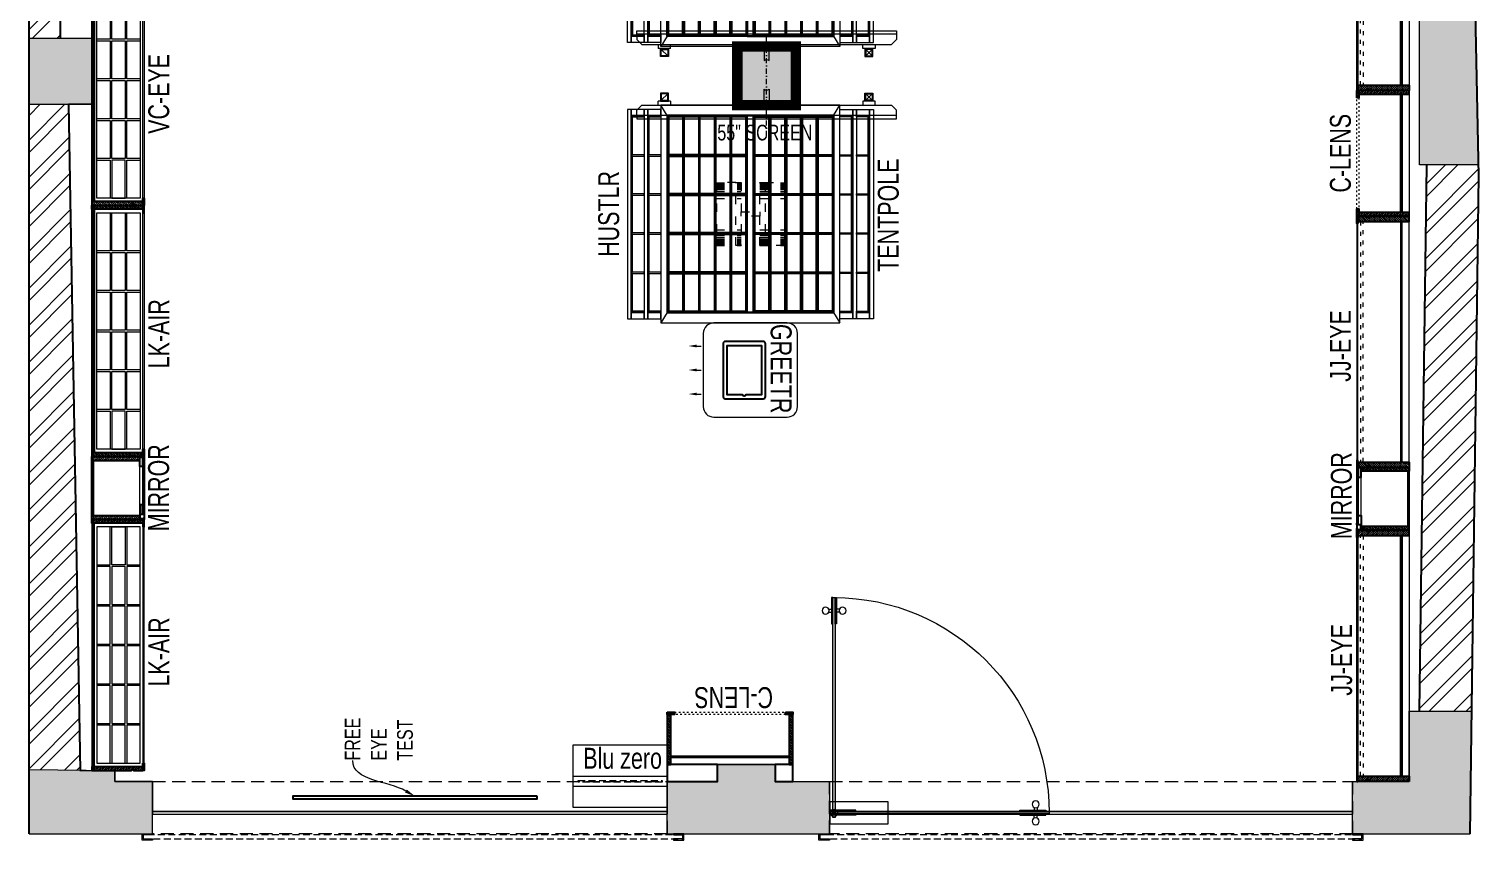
# Model space of a CAD drawing. Header units: feet. Extents: x 9680564 to 9687493, y -6782529 to -6768267.
# Drawn here: x 9680564 to 9687493, y -6782529 to -6778655 of the extents above; entities that cross this region are included whole.
import ezdxf
from ezdxf import colors
from ezdxf.entities.mleader import LeaderData, LeaderLine
from ezdxf.math import Vec2, Vec3

# ---------------------------------------------------------------- set-up
doc = ezdxf.new("R2010")
doc.units = ezdxf.units.FT
doc.header["$LTSCALE"] = 33
doc.header["$MEASUREMENT"] = 0
for name, pattern in [('ACAD_ISO03W100', [30, 12, -18]), ('D10_DASHED', [0.75, 0.5, -0.25]), ('DASHDOT2', [0.5, 0.25, -0.125, 0, -0.125]), ('HIDDEN', [9.525, 6.35, -3.175]), ('HIDDENX2', [0.75, 0.5, -0.25])]:
    doc.linetypes.add(name, pattern=pattern)
for name, color, linetype, lineweight in [('A-COL', 243, 'Continuous', 9), ('A-Glazing', 4, 'Continuous', 20), ('A-shutter', 8, 'Continuous', 18), ('beam', 90, 'Continuous', 9), ('column hatch', 5, 'Continuous', 0), ('Glazing', 141, 'Continuous', 15), ('HIDDEN LINE', 177, 'Continuous', 0), ('LENS-DIM', 252, 'Continuous', 5), ('LENS-FURNITURE', 13, 'Continuous', 9), ('LENS-PARTITION', 21, 'Continuous', 25), ('LENS-TEXT', 31, 'Continuous', 5), ('LENS_TEXT', 31, 'Continuous', 5), ('LK-EQPMT', 3, 'Continuous', 18), ('LK-FF&E FLOOR', 1, 'Continuous', 9), ('LK-FF&E WALL', 1, 'Continuous', 9), ('LK-IT', 3, 'Continuous', 18), ('LK-MIRROR', 133, 'Continuous', 13), ('LN-ELEVATION-1', 81, 'Continuous', 25), ('LN-ELEVATION-2', 103, 'Continuous', 20), ('LN-ELEVATION-3', 125, 'Continuous', 18), ('LN-ELEVATION-4', 145, 'Continuous', 13), ('LN-ELEVATION-5', 167, 'Continuous', 5), ('LN-HATCH', 251, 'Continuous', 0), ('PLANO-TXT', 252, 'Continuous', 5), ('rolling shutter', 1, 'Continuous', 5)]:
    doc.layers.add(name, color=color, linetype=linetype, lineweight=lineweight)
doc.layers.add('A-WALL', color=1, linetype='Continuous')
doc.styles.add('LK TXT', font='GILC____.TTF', dxfattribs={"height": 100})
doc.styles.get("Standard").update_dxf_attribs({"font": 'GILC____.TTF'})
pattern_1 = [(225, (-11889972.97, 5497005.12), (88.2999593, -88.2999593), []), (225, (-11890031.84, 5497005.12), (88.2999593, -88.2999593), [])]
pattern_2 = [(45, (7858054.0837, 3504049.203), (-4.4901280605, 4.4901280605), [])]
pattern_3 = [(45, (3990327.2935, 1709214.6916), (-4.4901280605, 4.4901280605), [])]

# ---------------------------------------------------------------- blocks, each defined once
blk = doc.blocks.new('GREETR 450x450')
at = {"layer": 'LN-ELEVATION-1', "linetype": 'ByBlock', "lineweight": -2}
for p, q in [((481.3, 339.7), (461, 339.7)), ((481.3, 225), (461, 225)), ((481.3, 110.3), (461, 110.3))]:
    blk.add_line(p, q, dxfattribs=at)
at = {"layer": 'LN-ELEVATION-1'}
for points in [[(355.5, 98.3), (355.5, 352.3, 0.414214), (345.5, 362.3), (163.5, 362.3, 0.414214), (153.5, 352.3), (153.5, 98.3, 0.414214), (163.5, 88.3), (345.5, 88.3, 0.414214)], [(264, 342.8), (336.5, 342.8), (336.5, 107.8), (172.5, 107.8), (172.5, 342.8), (245, 342.8, 0.327538), (246.9, 344.2, -0.733799), (262.1, 344.2, 0.327538)]]:
    blk.add_lwpolyline(points, format="xyb", close=True, dxfattribs=at)
at = {"layer": 'LN-ELEVATION-1', "linetype": 'ByBlock', "lineweight": -2}
for points in [[(481.3, 346.4), (481.3, 333.1), (521.3, 339.7)], [(481.3, 231.7), (481.3, 218.3), (521.3, 225)], [(481.3, 116.9), (481.3, 103.6), (521.3, 110.3)]]:
    blk.add_solid(points, dxfattribs=at)
at = {"layer": 'LN-ELEVATION-2'}
blk.add_lwpolyline([(50, 0), (400, 0, 0.414214), (450, 50), (450, 400, 0.414214), (400, 450), (50, 450, 0.414214), (0, 400), (0, 50, 0.414214)], format="xyb", close=True, dxfattribs=at)
at = {"layer": 'LENS-TEXT', "color": 0, "linetype": 'Continuous', "ltscale": 3, "insert": (78.9, 218.7), "char_height": 100, "attachment_point": 5, "rotation": 90, "style": 'LK TXT'}
blk.add_mtext_dynamic_manual_height_columns('GREETR', width=353.056, gutter_width=0.5, heights=[0], dxfattribs=at)
blk = doc.blocks.new('ffgd')
at = {"layer": 'LN-ELEVATION-4', "linetype": 'ACAD_ISO03W100', "ltscale": 0.1}
blk.add_lwpolyline([(0, 47.3), (0, -41.5), (-20, -41.5), (-20, 47.3)], close=True, dxfattribs=at)
at = {"layer": 'LN-ELEVATION-5', "linetype": 'ACAD_ISO03W100', "ltscale": 0.1}
for p, q in [((-159.9, 165.7), (-159.9, 47.3)), ((-159.7, 165.7), (-159.7, 47.3)), ((-159.4, 165.7), (-159.4, 47.3)), ((-159, 165.7), (-159, 47.3)), ((-158.5, 165.7), (-158.5, 47.3)), ((-157.9, 165.7), (-157.9, 47.3)), ((-157.1, 165.7), (-157.1, 47.3)), ((-156.1, 165.7), (-156.1, 47.3)), ((-154.1, 165.7), (-154.1, 47.3)), ((-151.1, 165.7), (-151.1, 47.3)), ((-146.1, 165.7), (-146.1, 47.3)), ((-141.1, 165.7), (-141.1, 47.3)), ((-135.1, 165.7), (-135.1, 47.3)), ((-128.1, 165.7), (-128.1, 47.3)), ((-120.1, 165.7), (-120.1, 47.3)), ((-111.1, 165.7), (-111.1, 47.3)), ((-102.1, 165.7), (-102.1, 47.3)), ((-85, 165.7), (-85, 47.3)), ((65, 165.7), (65, 47.3)), ((82.1, 165.7), (82.1, 47.3)), ((91.1, 165.7), (91.1, 47.3)), ((100.1, 165.7), (100.1, 47.3)), ((108.1, 165.7), (108.1, 47.3)), ((115.1, 165.7), (115.1, 47.3)), ((121.1, 165.7), (121.1, 47.3)), ((126.1, 165.7), (126.1, 47.3)), ((131.1, 165.7), (131.1, 47.3)), ((134.1, 165.7), (134.1, 47.3)), ((136.1, 165.7), (136.1, 47.3)), ((137.1, 165.7), (137.1, 47.3)), ((137.9, 165.7), (137.9, 47.3)), ((138.5, 165.7), (138.5, 47.3)), ((139, 165.7), (139, 47.3)), ((139.4, 165.7), (139.4, 47.3)), ((139.7, 165.7), (139.7, 47.3)), ((139.9, 165.7), (139.9, 47.3)), ((-159.9, -41.5), (-159.9, -159.9)), ((-159.7, -41.5), (-159.7, -159.9)), ((-159.4, -41.5), (-159.4, -159.9)), ((-159, -41.5), (-159, -159.9)), ((-158.5, -41.5), (-158.5, -159.9)), ((-157.9, -41.5), (-157.9, -159.9)), ((-157.1, -41.5), (-157.1, -159.9)), ((-156.1, -41.5), (-156.1, -159.9)), ((-154.1, -41.5), (-154.1, -159.9)), ((-151.1, -41.5), (-151.1, -159.9)), ((-146.1, -41.5), (-146.1, -159.9)), ((-141.1, -41.5), (-141.1, -159.9)), ((-135.1, -41.5), (-135.1, -159.9)), ((-128.1, -41.5), (-128.1, -159.9)), ((-120.1, -41.5), (-120.1, -159.9)), ((-111.1, -41.5), (-111.1, -159.9)), ((-102.1, -41.5), (-102.1, -159.9)), ((-85, -41.5), (-85, -159.9)), ((65, -41.5), (65, -159.9)), ((82.1, -41.5), (82.1, -159.9)), ((91.1, -41.5), (91.1, -159.9)), ((100.1, -41.5), (100.1, -159.9)), ((108.1, -41.5), (108.1, -159.9)), ((115.1, -41.5), (115.1, -159.9)), ((121.1, -41.5), (121.1, -159.9)), ((126.1, -41.5), (126.1, -159.9)), ((131.1, -41.5), (131.1, -159.9)), ((134.1, -41.5), (134.1, -159.9)), ((136.1, -41.5), (136.1, -159.9)), ((137.1, -41.5), (137.1, -159.9)), ((137.9, -41.5), (137.9, -159.9)), ((138.5, -41.5), (138.5, -159.9)), ((139, -41.5), (139, -159.9)), ((139.4, -41.5), (139.4, -159.9)), ((139.7, -41.5), (139.7, -159.9)), ((139.9, -41.5), (139.9, -159.9))]:
    blk.add_line(p, q, dxfattribs=at)
for points in [[(140, 73), (140, 165.7), (-160, 165.7), (-160, 73)], [(140, -67.1), (140, -159.9), (-160, -159.9), (-160, -67.1)]]:
    blk.add_lwpolyline(points, dxfattribs=at)
for points in [[(140, 73), (140, 47.3), (-160, 47.3), (-160, 73)], [(140, -41.5), (140, -67.1), (-160, -67.1), (-160, -41.5)]]:
    blk.add_lwpolyline(points, close=True, dxfattribs=at)
blk = doc.blocks.new('EURO 1040 x 1175')
at = {"layer": 'LN-ELEVATION-1'}
for points in [[(-470, -327.4), (470, -327.4), (470, 467.6), (-470, 467.6)], [(-470, 85.1), (470, 85.1), (470, 467.6), (-470, 467.6)], [(-283.2, 85.1), (-277.2, 85.1), (-277.2, 467.6), (-283.2, 467.6)], [(-96.4, 85.1), (-90.4, 85.1), (-90.4, 467.6), (-96.4, 467.6)], [(90.4, 85.1), (96.4, 85.1), (96.4, 467.6), (90.4, 467.6)], [(277.2, 85.1), (283.2, 85.1), (283.2, 467.6), (277.2, 467.6)], [(-470, 386.6), (-283.2, 386.6), (-283.2, 392.6), (-470, 392.6)], [(-277.2, 386.6), (-96.4, 386.6), (-96.4, 392.6), (-277.2, 392.6)], [(-90.4, 386.6), (90.4, 386.6), (90.4, 392.6), (-90.4, 392.6)], [(96.4, 386.6), (277.2, 386.6), (277.2, 392.6), (96.4, 392.6)], [(283.2, 386.6), (470, 386.6), (470, 392.6), (283.2, 392.6)], [(-470, 311.2), (-283.2, 311.2), (-283.2, 317.2), (-470, 317.2)], [(-277.2, 311.2), (-96.4, 311.2), (-96.4, 317.2), (-277.2, 317.2)], [(-90.4, 311.2), (90.4, 311.2), (90.4, 317.2), (-90.4, 317.2)], [(96.4, 311.2), (277.2, 311.2), (277.2, 317.2), (96.4, 317.2)], [(283.2, 311.2), (470, 311.2), (470, 317.2), (283.2, 317.2)], [(-470, 235.8), (-283.2, 235.8), (-283.2, 241.8), (-470, 241.8)], [(-277.2, 235.8), (-96.4, 235.8), (-96.4, 241.8), (-277.2, 241.8)], [(-90.4, 235.8), (90.4, 235.8), (90.4, 241.8), (-90.4, 241.8)], [(96.4, 235.8), (277.2, 235.8), (277.2, 241.8), (96.4, 241.8)], [(283.2, 235.8), (470, 235.8), (470, 241.8), (283.2, 241.8)], [(-470, 160.4), (-283.2, 160.4), (-283.2, 166.4), (-470, 166.4)], [(-277.2, 160.4), (-96.4, 160.4), (-96.4, 166.4), (-277.2, 166.4)], [(-90.4, 160.4), (90.4, 160.4), (90.4, 166.4), (-90.4, 166.4)], [(96.4, 160.4), (277.2, 160.4), (277.2, 166.4), (96.4, 166.4)], [(283.2, 160.4), (470, 160.4), (470, 166.4), (283.2, 166.4)], [(-470, 85.1), (470, 85.1), (470, 55.1), (-470, 55.1)], [(-470, 55.1), (470, 55.1), (470, -327.4), (-470, -327.4)], [(-283.2, 55.1), (-277.2, 55.1), (-277.2, -327.4), (-283.2, -327.4)], [(-96.4, 55.1), (-90.4, 55.1), (-90.4, -327.4), (-96.4, -327.4)], [(90.4, 55.1), (96.4, 55.1), (96.4, -327.4), (90.4, -327.4)], [(277.2, 55.1), (283.2, 55.1), (283.2, -327.4), (277.2, -327.4)], [(-470, -20.3), (-283.2, -20.3), (-283.2, -26.3), (-470, -26.3)], [(-277.2, -20.3), (-96.4, -20.3), (-96.4, -26.3), (-277.2, -26.3)], [(-90.4, -20.3), (90.4, -20.3), (90.4, -26.3), (-90.4, -26.3)], [(96.4, -20.3), (277.2, -20.3), (277.2, -26.3), (96.4, -26.3)], [(283.2, -20.3), (470, -20.3), (470, -26.3), (283.2, -26.3)], [(-470, -95.7), (-283.2, -95.7), (-283.2, -101.7), (-470, -101.7)], [(-277.2, -95.7), (-96.4, -95.7), (-96.4, -101.7), (-277.2, -101.7)], [(-90.4, -95.7), (90.4, -95.7), (90.4, -101.7), (-90.4, -101.7)], [(96.4, -95.7), (277.2, -95.7), (277.2, -101.7), (96.4, -101.7)], [(283.2, -95.7), (470, -95.7), (470, -101.7), (283.2, -101.7)], [(-470, -171.1), (-283.2, -171.1), (-283.2, -177.1), (-470, -177.1)], [(-277.2, -171.1), (-96.4, -171.1), (-96.4, -177.1), (-277.2, -177.1)], [(-90.4, -171.1), (90.4, -171.1), (90.4, -177.1), (-90.4, -177.1)], [(96.4, -171.1), (277.2, -171.1), (277.2, -177.1), (96.4, -177.1)], [(283.2, -171.1), (470, -171.1), (470, -177.1), (283.2, -177.1)], [(-470, -246.4), (-283.2, -246.4), (-283.2, -252.4), (-470, -252.4)], [(-277.2, -246.4), (-96.4, -246.4), (-96.4, -252.4), (-277.2, -252.4)], [(-90.4, -246.4), (90.4, -246.4), (90.4, -252.4), (-90.4, -252.4)], [(96.4, -246.4), (277.2, -246.4), (277.2, -252.4), (96.4, -252.4)], [(283.2, -246.4), (470, -246.4), (470, -252.4), (283.2, -252.4)]]:
    blk.add_lwpolyline(points, close=True, dxfattribs=at)
for points in [[(-283.2, 461.6), (-464, 461.6), (-464, 317.2)], [(-96.4, 461.6), (-277.2, 461.6)], [(90.4, 461.6), (-90.4, 461.6)], [(277.2, 461.6), (96.4, 461.6)], [(464, 317.2), (464, 461.6), (283.2, 461.6)], [(-464, 311.2), (-464, 241.8)], [(464, 241.8), (464, 311.2)], [(-464, 235.8), (-464, 166.4)], [(464, 166.4), (464, 235.8)], [(-464, 160.4), (-464, 91.1), (-283.2, 91.1)], [(283.2, 91.1), (464, 91.1), (464, 160.4)], [(-277.2, 91.1), (-96.4, 91.1)], [(-90.4, 91.1), (90.4, 91.1)], [(96.4, 91.1), (277.2, 91.1)], [(-464, -20.3), (-464, 49.1), (-283.2, 49.1)], [(-277.2, 49.1), (-96.4, 49.1)], [(-90.4, 49.1), (90.4, 49.1)], [(96.4, 49.1), (277.2, 49.1)], [(283.2, 49.1), (464, 49.1), (464, -20.3)], [(-464, -95.7), (-464, -26.3)], [(464, -26.3), (464, -95.7)], [(-464, -171.1), (-464, -101.7)], [(464, -101.7), (464, -171.1)], [(-283.2, -321.4), (-464, -321.4), (-464, -177.1)], [(464, -177.1), (464, -321.4), (283.2, -321.4)], [(-96.4, -321.4), (-277.2, -321.4)], [(90.4, -321.4), (-90.4, -321.4)], [(277.2, -321.4), (96.4, -321.4)]]:
    blk.add_lwpolyline(points, dxfattribs=at)
at = {"layer": 'LN-ELEVATION-2'}
blk.add_lwpolyline([(-520, -357.4), (520, -357.4), (520, 497.6), (-520, 497.6)], close=True, dxfattribs=at)
for points in [[(-470, 467.6), (-520, 497.6)], [(470, 467.6), (520, 497.6)], [(-470, -327.4), (-520, -357.4)], [(470, -327.4), (520, -357.4)]]:
    blk.add_lwpolyline(points, dxfattribs=at)
at = {"layer": 'LN-ELEVATION-3'}
for points in [[(-500, 559.6), (500, 559.6), (500, 577.6), (-500, 577.6)], [(-500, 497.6), (-470, 497.6), (-470, 559.6), (-500, 559.6)], [(470, 497.6), (500, 497.6), (500, 559.6), (470, 559.6)], [(-500, -357.4), (-470, -357.4), (-470, -419.4), (-500, -419.4)], [(470, -357.4), (500, -357.4), (500, -419.4), (470, -419.4)], [(-500, -419.4), (500, -419.4), (500, -437.4), (-500, -437.4)]]:
    blk.add_lwpolyline(points, close=True, dxfattribs=at)
at = {"layer": 'LN-ELEVATION-4'}
for points in [[(-500, 639.6), (500, 639.6), (500, 657.6), (-500, 657.6)], [(-500, 577.6), (-470, 577.6), (-470, 639.6), (-500, 639.6)], [(470, 577.6), (500, 577.6), (500, 639.6), (470, 639.6)], [(-470, 497.6), (-464, 497.6), (-464, 559.6), (-470, 559.6)], [(-464, 553.6), (-283.2, 553.6), (-283.2, 559.6), (-464, 559.6)], [(-283.2, 497.6), (-277.2, 497.6), (-277.2, 559.6), (-283.2, 559.6)], [(-277.2, 553.6), (-96.4, 553.6), (-96.4, 559.6), (-277.2, 559.6)], [(-96.4, 497.6), (-90.4, 497.6), (-90.4, 559.6), (-96.4, 559.6)], [(-90.4, 553.6), (90.4, 553.6), (90.4, 559.6), (-90.4, 559.6)], [(90.4, 497.6), (96.4, 497.6), (96.4, 559.6), (90.4, 559.6)], [(96.4, 553.6), (277.2, 553.6), (277.2, 559.6), (96.4, 559.6)], [(277.2, 497.6), (283.2, 497.6), (283.2, 559.6), (277.2, 559.6)], [(283.2, 553.6), (464, 553.6), (464, 559.6), (283.2, 559.6)], [(464, 497.6), (470, 497.6), (470, 559.6), (464, 559.6)], [(-470, -357.4), (-464, -357.4), (-464, -419.4), (-470, -419.4)], [(-464, -413.4), (-283.2, -413.4), (-283.2, -419.4), (-464, -419.4)], [(-283.2, -357.4), (-277.2, -357.4), (-277.2, -419.4), (-283.2, -419.4)], [(-277.2, -413.4), (-96.4, -413.4), (-96.4, -419.4), (-277.2, -419.4)], [(-96.4, -357.4), (-90.4, -357.4), (-90.4, -419.4), (-96.4, -419.4)], [(-90.4, -413.4), (90.4, -413.4), (90.4, -419.4), (-90.4, -419.4)], [(90.4, -357.4), (96.4, -357.4), (96.4, -419.4), (90.4, -419.4)], [(96.4, -413.4), (277.2, -413.4), (277.2, -419.4), (96.4, -419.4)], [(277.2, -357.4), (283.2, -357.4), (283.2, -419.4), (277.2, -419.4)], [(283.2, -413.4), (464, -413.4), (464, -419.4), (283.2, -419.4)], [(464, -357.4), (470, -357.4), (470, -419.4), (464, -419.4)], [(-500, -437.4), (-470, -437.4), (-470, -499.4), (-500, -499.4)], [(470, -437.4), (500, -437.4), (500, -499.4), (470, -499.4)], [(-500, -499.4), (500, -499.4), (500, -517.4), (-500, -517.4)]]:
    blk.add_lwpolyline(points, close=True, dxfattribs=at)
at = {"layer": 'LN-ELEVATION-5'}
for points in [[(-470, 577.6), (-464, 577.6), (-464, 639.6), (-470, 639.6)], [(-464, 633.6), (-283.2, 633.6), (-283.2, 639.6), (-464, 639.6)], [(-283.2, 577.6), (-277.2, 577.6), (-277.2, 639.6), (-283.2, 639.6)], [(-277.2, 633.6), (-96.4, 633.6), (-96.4, 639.6), (-277.2, 639.6)], [(-96.4, 577.6), (-90.4, 577.6), (-90.4, 639.6), (-96.4, 639.6)], [(-90.4, 633.6), (90.4, 633.6), (90.4, 639.6), (-90.4, 639.6)], [(90.4, 577.6), (96.4, 577.6), (96.4, 639.6), (90.4, 639.6)], [(96.4, 633.6), (277.2, 633.6), (277.2, 639.6), (96.4, 639.6)], [(277.2, 577.6), (283.2, 577.6), (283.2, 639.6), (277.2, 639.6)], [(283.2, 633.6), (464, 633.6), (464, 639.6), (283.2, 639.6)], [(464, 577.6), (470, 577.6), (470, 639.6), (464, 639.6)], [(-470, -437.4), (-464, -437.4), (-464, -499.4), (-470, -499.4)], [(-283.2, -437.4), (-277.2, -437.4), (-277.2, -499.4), (-283.2, -499.4)], [(-96.4, -437.4), (-90.4, -437.4), (-90.4, -499.4), (-96.4, -499.4)], [(90.4, -437.4), (96.4, -437.4), (96.4, -499.4), (90.4, -499.4)], [(277.2, -437.4), (283.2, -437.4), (283.2, -499.4), (277.2, -499.4)], [(464, -437.4), (470, -437.4), (470, -499.4), (464, -499.4)], [(-464, -493.4), (-283.2, -493.4), (-283.2, -499.4), (-464, -499.4)], [(-277.2, -493.4), (-96.4, -493.4), (-96.4, -499.4), (-277.2, -499.4)], [(-90.4, -493.4), (90.4, -493.4), (90.4, -499.4), (-90.4, -499.4)], [(96.4, -493.4), (277.2, -493.4), (277.2, -499.4), (96.4, -499.4)], [(283.2, -493.4), (464, -493.4), (464, -499.4), (283.2, -499.4)]]:
    blk.add_lwpolyline(points, close=True, dxfattribs=at)
at = {"layer": 'LENS-DIM'}
blk.add_blockref('ffgd', (10, 67.1), dxfattribs=at)
blk = doc.blocks.new('*U50')
at = {"layer": 'A-shutter', "color": 5, "ltscale": 10}
for points in [[(41038450.5, -1561539.2), (41038450.5, -1561544.2), (41038405.5, -1561544.2), (41038405.5, -1561564.2), (41038450.5, -1561564.2), (41038450.5, -1561569.2), (41038400.5, -1561569.2), (41038400.5, -1561539.2)], [(41040939.9, -1561539.2), (41040939.9, -1561544.2), (41040984.9, -1561544.2), (41040984.9, -1561564.2), (41040939.9, -1561564.2), (41040939.9, -1561569.2), (41040989.9, -1561569.2), (41040989.9, -1561539.2)]]:
    blk.add_lwpolyline(points, close=True, dxfattribs=at)
at = {"layer": 'A-shutter', "color": 5, "linetype": 'HIDDENX2', "ltscale": 2}
blk.add_lwpolyline([(41038405.5, -1561544.2), (41038405.5, -1561564.2), (41040984.9, -1561564.2), (41040984.9, -1561544.2)], close=True, dxfattribs=at)
blk = doc.blocks.new('*U51')
at = {"layer": 'A-shutter', "color": 5, "ltscale": 10}
for points in [[(41038450.5, -1561539.2), (41038450.5, -1561544.2), (41038405.5, -1561544.2), (41038405.5, -1561564.2), (41038450.5, -1561564.2), (41038450.5, -1561569.2), (41038400.5, -1561569.2), (41038400.5, -1561539.2)], [(41040950.5, -1561539.2), (41040950.5, -1561544.2), (41040995.5, -1561544.2), (41040995.5, -1561564.2), (41040950.5, -1561564.2), (41040950.5, -1561569.2), (41041000.5, -1561569.2), (41041000.5, -1561539.2)]]:
    blk.add_lwpolyline(points, close=True, dxfattribs=at)
at = {"layer": 'A-shutter', "color": 5, "linetype": 'HIDDENX2', "ltscale": 2}
blk.add_lwpolyline([(41038405.5, -1561544.2), (41038405.5, -1561564.2), (41040995.5, -1561564.2), (41040995.5, -1561544.2)], close=True, dxfattribs=at)
blk = doc.blocks.new('A$C5adbc486')
at = {"layer": 'column hatch'}
h = blk.add_hatch(color=8, dxfattribs=at)
h.dxf.hatch_style = 1
h.paths.add_polyline_path([(-890.4, -1733.1), (-1190.4, -1733.1), (-1190.4, -2053.1), (-890.4, -2053.1)])
h.paths.add_polyline_path([(-920.4, 1756.9), (-1190.4, 1756.9), (-1190.4, 1426.9), (-920.4, 1426.9)])
h.paths.add_polyline_path([(-910.4, 5236.9), (-1190.4, 5236.9), (-1190.4, 4916.9), (-910.4, 4916.9)])
h.paths.add_polyline_path([(2364.6, 5236.9), (2089.6, 5236.9), (2089.6, 4876.9), (2364.6, 4876.9)])
h.paths.add_polyline_path([(5501, 5236.9), (4974.6, 5236.9), (4974.6, 4947.3), (5506.8, 4965.6)])
h.paths.add_polyline_path([(2379.6, 1656.9), (2089.6, 1656.9), (2089.6, 1336.9), (2379.6, 1336.9)])
h.paths.add_polyline_path([(2499.6, -1713.1), (2239.6, -1713.1), (2239.6, -2033.1), (2499.6, -2033.1)])
h.paths.add_polyline_path([(5644.6, -1458.1), (5449.6, -1458.1), (5449.6, -2318.1), (5663.1, -2318.1)])
h.paths.add_polyline_path([(5670, -4968.1), (5454.6, -4968.1), (5454.6, -5798.1), (5687.8, -5798.1)])
h.paths.add_polyline_path([(5720, -4968.1), (5670, -4968.1), (5687.8, -5798.1), (5737.8, -5798.1)])
h.paths.add_polyline_path([(2634.6, -8743.1), (2374.6, -8743.1), (2374.6, -8663.1), (2099.6, -8663.1), (2099.6, -8743.1), (1859.6, -8743.1), (1859.6, -8993.1), (2634.6, -8993.1)])
h.paths.add_polyline_path([(-600.4, -8743.1), (-780.4, -8743.1), (-780.4, -8693.1), (-1190.4, -8687.8), (-1190.4, -8993.1), (-600.4, -8993.1)])
h.paths.add_polyline_path([(-880.4, -5193.1), (-1190.4, -5193.1), (-1190.4, -5508.7), (-880.4, -5508.7)])
h.paths.add_polyline_path([(2474.6, -5233.1), (2194.6, -5233.1), (2194.6, -5513.1), (2474.6, -5513.1)])
h = blk.add_hatch(color=8, dxfattribs=at)
h.dxf.hatch_style = 1
h.paths.add_polyline_path([(5704.6, -8408.1), (5404.6, -8408.1), (5404.6, -8743.1), (5134.6, -8743.1), (5134.6, -8993.1), (5696.8, -8993.1)])
at = {"layer": 'LN-HATCH'}
h = blk.add_hatch(dxfattribs=at)
h.set_pattern_fill('ANSI32', color=256, scale=333, angle=180)
h.set_pattern_definition(pattern_1)
h.paths.add_polyline_path([(5506.8, 4965.6), (5356.9, 4960.4), (5438.9, 1136.4), (5588.9, 1139.6)])
h.paths.add_polyline_path([(4974.6, 5236.9), (2364.6, 5236.9), (2364.6, 5086.9), (4974.6, 5086.9)])
h.paths.add_polyline_path([(2089.6, 5236.9), (-910.4, 5236.9), (-910.4, 5086.9), (2089.6, 5086.9)])
h.paths.add_polyline_path([(-1040.4, 4916.9), (-1190.4, 4916.9), (-1190.4, 1756.9), (-1040.4, 1756.9)])
h.paths.add_polyline_path([(-1040.4, -2053.1), (-1190.4, -2053.1), (-1190.4, -5193.1), (-1040.4, -5193.1)])
h.paths.add_polyline_path([(-1001.7, -5508.7), (-1190.4, -5508.7), (-1190.4, -8687.8), (-946.6, -8690.9)])
h = blk.add_hatch(dxfattribs=at)
h.set_pattern_fill('ANSI32', color=256, scale=333, angle=180)
h.set_pattern_definition(pattern_1)
h.paths.add_polyline_path([(5663.1, -2318.1), (5494.6, -2318.1), (5494.6, -4968.1), (5720, -4968.1)])
h.paths.add_polyline_path([(5738.9, -5851), (5737.8, -5798.1), (5489.6, -5798.1), (5454.6, -8408.1), (5704.6, -8408.1)])
at = {"layer": 'A-COL'}
for p, q in [((5454.6, -5798.1), (5454.6, -4968.1)), ((-1190.4, -5193.1), (-880.4, -5193.1)), ((-880.4, -5193.1), (-880.4, -5508.7)), ((-1190.4, -5508.7), (-880.4, -5508.7)), ((5737.8, -5798.1), (5454.6, -5798.1)), ((5404.6, -8743.1), (5404.6, -8408.1)), ((5404.6, -8408.1), (5704.6, -8408.1)), ((-780.4, -8693.1), (-1190.4, -8687.8)), ((-780.4, -8743.1), (-780.4, -8693.1)), ((2099.6, -8743.1), (2099.6, -8663.1)), ((2099.6, -8663.1), (2374.6, -8663.1)), ((2374.6, -8663.1), (2374.6, -8743.1)), ((-600.4, -8743.1), (-780.4, -8743.1)), ((-600.4, -8993.1), (-600.4, -8743.1)), ((1859.6, -8993.1), (1859.6, -8743.1)), ((1859.6, -8743.1), (2099.6, -8743.1)), ((2374.6, -8743.1), (2634.6, -8743.1)), ((2634.6, -8743.1), (2634.6, -8993.1)), ((5134.6, -8993.1), (5134.6, -8743.1)), ((5134.6, -8743.1), (5404.6, -8743.1)), ((-1190.4, -8993.1), (-600.4, -8993.1)), ((1859.6, -8993.1), (2634.6, -8993.1)), ((5134.6, -8993.1), (5696.8, -8993.1))]:
    blk.add_line(p, q, dxfattribs=at)
blk.add_lwpolyline([(2194.6, -5233.1), (2474.6, -5233.1), (2474.6, -5513.1), (2194.6, -5513.1)], close=True, dxfattribs=at)
at = {"layer": 'A-Glazing', "elevation": 51149.5}
for points in [[(1859.6, -8887.1), (-600.4, -8887.1), (-600.4, -8899.1), (1859.6, -8899.1)], [(5134.6, -8887.1), (2634.6, -8887.1), (2634.6, -8899.1), (5134.6, -8899.1)]]:
    blk.add_lwpolyline(points, close=True, dxfattribs=at)
at = {"layer": 'A-WALL'}
for p, q in [((-1190.4, -8993.1), (-1190.4, 5236.9)), ((5738.9, -5851), (5501, 5236.9)), ((-1040.4, -5193.1), (-1040.4, -2053.1)), ((-1001.7, -5508.7), (-946.6, -8690.9)), ((5454.6, -8408.1), (5489.6, -5798.1)), ((5696.8, -8993.1), (5738.9, -5851))]:
    blk.add_line(p, q, dxfattribs=at)
at = {"layer": 'beam', "linetype": 'HIDDEN', "ltscale": 0.3}
for points in [[(-600.4, -8743.1), (1859.6, -8743.1), (1859.6, -8993.1), (-600.4, -8993.1)], [(2634.6, -8743.1), (5134.6, -8743.1), (5134.6, -8993.1), (2634.6, -8993.1)]]:
    blk.add_lwpolyline(points, close=True, dxfattribs=at)
at = {"layer": 'rolling shutter'}
for name, p in [('*U50', (-41039050.9, 1552546.1, 51149.5)), ('*U51', (-41035815.9, 1552546.1, 51149.5))]:
    blk.add_blockref(name, p, dxfattribs=at)
blk = doc.blocks.new('A$C2698d5b5')
at = {"layer": 'LENS-DIM', "color": 2}
blk.add_lwpolyline([(-3336, -5240.9), (-3336, -8380.9), (-3176.1, -8380.9), (-3176.1, -8696.5), (-3297.3, -8696.5), (-3242.3, -11878.8), (-3076, -11880.9), (-3076, -11930.9), (-2896, -11930.9), (-2896, -12074.9), (-436, -12074.9), (-436, -11930.9), (-196, -11930.9), (-196, -11850.9), (79, -11850.9), (79, -11930.9), (339, -11930.9), (339, -12074.9), (2839, -12074.9), (2839, -11930.9), (3109, -11930.9), (3109, -11595.9), (3159, -11595.9), (3194, -8985.9), (3159, -8985.9), (3159, -8155.9)], dxfattribs=at)
blk.add_blockref('A$C5adbc486', (-2295.6, -3187.9), dxfattribs=at)
blk = doc.blocks.new('VC HD 1200')
at = {"layer": 'LN-HATCH', "ltscale": 0.5}
h = blk.add_hatch(dxfattribs=at)
h.set_pattern_fill('ANSI31', color=256, scale=2)
h.set_pattern_definition([(45, (3760859.753, 1795248.936), (-4.490128061, 4.490128061), [])])
h.paths.add_polyline_path([(-1200, 250), (-1200, 60), (-1194, 60), (-1194, 50), (-1200, 50), (-1200, 6), (-1182, 6), (-1182, 250)])
h = blk.add_hatch(dxfattribs=at)
h.set_pattern_fill('ANSI31', color=256, scale=2)
h.set_pattern_definition(pattern_2)
h.paths.add_polyline_path([(0, 250), (0, 60), (-6, 60), (-6, 50), (0, 50), (0, 6), (-18, 6), (-18, 250)])
h = blk.add_hatch(dxfattribs=at)
h.set_pattern_fill('ANSI31', color=256, scale=2)
h.set_pattern_definition([(45, (7858047.0837, 3504049.203), (-4.4901280605, 4.4901280605), [])])
h.paths.add_polyline_path([(-1165, 6), (-1165, 0), (-1200, 0), (-1200, 6)])
h = blk.add_hatch(dxfattribs=at)
h.set_pattern_fill('ANSI31', color=256, scale=2)
h.set_pattern_definition(pattern_2)
h.paths.add_polyline_path([(-28, 6), (-28, 0), (0, 0), (0, 6)])
at = {"layer": 'LN-ELEVATION-1', "ltscale": 0.5}
for points in [[(-1200, 250), (-1200, 60), (-1194, 60), (-1194, 50), (-1200, 50), (-1200, 6), (-1182, 6), (-1182, 250)], [(-18, 238), (-1182, 238), (-1182, 244), (-18, 244)], [(0, 250), (0, 60), (-6, 60), (-6, 50), (0, 50), (0, 6), (-18, 6), (-18, 250)], [(-1165, 6), (-1165, 0), (-1200, 0), (-1200, 6)], [(-35, 6), (-35, 0), (0, 0), (0, 6)]]:
    blk.add_lwpolyline(points, close=True, dxfattribs=at)
at = {"layer": 'LN-ELEVATION-3', "ltscale": 0.5}
for p, q in [((-1182, 250), (-18, 250)), ((-1165, 6), (-35, 6)), ((-35, 0), (-1165, 0))]:
    blk.add_line(p, q, dxfattribs=at)
for points in [[(-1165, 226), (-35, 226), (-35, 18), (-1165, 18)], [(-1165, 226), (-983.3, 226), (-983.3, 162), (-1165, 162)], [(-975.3, 226), (-793.7, 226), (-793.7, 162), (-975.3, 162)], [(-785.7, 226), (-604, 226), (-604, 162), (-785.7, 162)], [(-596, 226), (-414.3, 226), (-414.3, 162), (-596, 162)], [(-406.3, 226), (-224.7, 226), (-224.7, 162), (-406.3, 162)], [(-216.7, 226), (-35, 226), (-35, 162), (-216.7, 162)], [(-1165, 90), (-983.3, 90), (-983.3, 154), (-1165, 154)], [(-975.3, 154), (-793.7, 154), (-793.7, 90), (-975.3, 90)], [(-785.7, 154), (-604, 154), (-604, 90), (-785.7, 90)], [(-596, 154), (-414.3, 154), (-414.3, 90), (-596, 90)], [(-406.3, 154), (-224.7, 154), (-224.7, 90), (-406.3, 90)], [(-216.7, 154), (-35, 154), (-35, 90), (-216.7, 90)], [(-1165, 82), (-983.3, 82), (-983.3, 18), (-1165, 18)], [(-975.3, 82), (-793.7, 82), (-793.7, 18), (-975.3, 18)], [(-785.7, 82), (-604, 82), (-604, 18), (-785.7, 18)], [(-596, 82), (-414.3, 82), (-414.3, 18), (-596, 18)], [(-406.3, 82), (-224.7, 82), (-224.7, 18), (-406.3, 18)], [(-216.7, 82), (-35, 82), (-35, 18), (-216.7, 18)]]:
    blk.add_lwpolyline(points, close=True, dxfattribs=at)
blk = doc.blocks.new('MIRROR')
at = {"layer": 'LN-HATCH', "ltscale": 0.5}
h = blk.add_hatch(dxfattribs=at)
h.set_pattern_fill('ANSI31', color=256, scale=2)
h.set_pattern_definition([(45, (4060433.7416, 1708720.787), (-4.4901280605, 4.4901280605), [])])
h.paths.add_polyline_path([(212.9, 101.3), (230.9, 101.3), (230.9, -127.7), (212.9, -127.7)])
h.paths.add_polyline_path([(230.9, 95.3), (494.9, 95.3), (494.9, 101.3), (230.9, 101.3)])
h.paths.add_polyline_path([(512.9, 101.3), (494.9, 101.3), (494.9, -127.7), (512.9, -127.7)])
at = {"layer": 'Defpoints'}
blk.add_lwpolyline([(512.9, 101.3), (212.9, 101.3), (212.9, -148.7), (512.9, -148.7)], close=True, dxfattribs=at)
at = {"layer": 'LN-ELEVATION-1'}
for points in [[(212.9, 101.3), (230.9, 101.3), (230.9, -127.7), (212.9, -127.7)], [(230.9, 95.3), (494.9, 95.3), (494.9, 101.3), (230.9, 101.3)], [(512.9, 101.3), (494.9, 101.3), (494.9, -127.7), (512.9, -127.7)], [(259.9, -141.7), (259.9, -127.7), (214.9, -127.7), (214.9, -148.7), (223.9, -148.7), (223.9, -147.2), (216.4, -147.2), (216.4, -141.7)], [(442.9, -141.7), (442.9, -127.7), (487.9, -127.7), (487.9, -148.7), (478.9, -148.7), (478.9, -147.2), (486.4, -147.2), (486.4, -141.7)], [(504.9, -148.7), (504.9, -147.2), (509.4, -147.2), (509.4, -129.2), (487.9, -129.2), (487.9, -127.7), (510.9, -127.7), (510.9, -148.7)]]:
    blk.add_lwpolyline(points, close=True, dxfattribs=at)
at = {"layer": 'LN-ELEVATION-2'}
blk.add_lwpolyline([(259.9, -141.7), (442.9, -141.7), (442.9, -127.7), (259.9, -127.7)], close=True, dxfattribs=at)
at = {"layer": 'LN-ELEVATION-2', "color": 4, "lineweight": 0}
blk.add_lwpolyline([(216.4, -141.7), (486.4, -141.7), (486.4, -147.2), (216.4, -147.2)], close=True, dxfattribs=at)
at = {"layer": 'LN-ELEVATION-4', "ltscale": 0.5}
blk.add_line((478.9, -148.7), (223.9, -148.7), dxfattribs=at)
blk = doc.blocks.new('JJ SH 1200')
at = {"layer": 'LN-HATCH', "ltscale": 0.5}
h = blk.add_hatch(dxfattribs=at)
h.set_pattern_fill('ANSI31', color=256, scale=2)
h.set_pattern_definition([(45, (4097187.331, 1708800.267), (-4.4901280605, 4.4901280605), [])])
h.paths.add_polyline_path([(792.1, 220), (792.1, 30), (786.1, 30), (786.1, 20), (792.1, 20), (792.1, -24), (767.1, -24), (767.1, 220)])
h.paths.add_polyline_path([(-382.9, 180), (767.1, 180), (767.1, 186), (-382.9, 186)])
h.paths.add_polyline_path([(757.1, -24), (757.1, -30), (792.1, -30), (792.1, -24)])
h.paths.add_polyline_path([(-407.9, 220), (-407.9, 30), (-401.9, 30), (-401.9, 20), (-407.9, 20), (-407.9, -24), (-382.9, -24), (-382.9, 220)])
h.paths.add_polyline_path([(-372.9, -24), (-372.9, -30), (-407.9, -30), (-407.9, -24)])
at = {"layer": 'LN-ELEVATION-1', "ltscale": 0.5}
for points in [[(-407.9, 220), (-407.9, 30), (-401.9, 30), (-401.9, 20), (-407.9, 20), (-407.9, -24), (-382.9, -24), (-382.9, 220)], [(792.1, 220), (792.1, 30), (786.1, 30), (786.1, 20), (792.1, 20), (792.1, -24), (767.1, -24), (767.1, 220)], [(-382.9, 180), (767.1, 180), (767.1, 186), (-382.9, 186)], [(-372.9, -24), (-372.9, -30), (-407.9, -30), (-407.9, -24)], [(757.1, -24), (757.1, -30), (792.1, -30), (792.1, -24)]]:
    blk.add_lwpolyline(points, close=True, dxfattribs=at)
at = {"layer": 'LN-ELEVATION-3', "ltscale": 0.5}
for p, q in [((767.1, 220), (-382.9, 220)), ((757.1, -24), (-372.9, -24)), ((-372.9, -30), (757.1, -30))]:
    blk.add_line(p, q, dxfattribs=at)
at = {"layer": 'LN-ELEVATION-4', "linetype": 'ACAD_ISO03W100', "ltscale": 0.05}
blk.add_lwpolyline([(767.1, 0), (-382.9, 0), (-382.9, -12), (767.1, -12)], close=True, dxfattribs=at)
blk = doc.blocks.new('Entrance Door')
at = {"layer": 'Glazing', "ltscale": 111}
blk.add_hatch(color=256, dxfattribs=at).paths.add_polyline_path([(18, -34.8), (18, -1235), (30, -1235), (30, -34.8)])
at = {"layer": 'Glazing'}
for p, q in [((30, -54.2), (18, -66.2)), ((1117.8, -31.3), (1117.8, -54.3)), ((1117.8, -89.2), (1117.8, -66.3)), ((1132.8, -31.3), (1132.8, -54.3)), ((1132.8, -89.2), (1132.8, -66.3))]:
    blk.add_line(p, q, dxfattribs=at)
at = {"layer": 'Glazing', "ltscale": 44}
for p, q in [((-4.9, -1156.3), (18, -1156.3)), ((-4.9, -1171.3), (18, -1171.3)), ((52.9, -1156.3), (30, -1156.3)), ((52.9, -1171.3), (30, -1171.3))]:
    blk.add_line(p, q, dxfattribs=at)
at = {"layer": 'Glazing'}
for points in [[(320, -120.5), (0, -120.5), (0, 0), (320, 0)], [(0, -54.2), (142.5, -54.2), (142.5, -46.8), (0, -46.8)], [(0, -66.2), (142.5, -66.2), (142.5, -73.7), (0, -73.7)], [(1180.8, -54.3), (1038.3, -54.3), (1038.3, -46.8), (1180.8, -46.8)], [(1180.8, -66.3), (1038.3, -66.3), (1038.3, -73.8), (1180.8, -73.8)]]:
    blk.add_lwpolyline(points, close=True, dxfattribs=at)
at = {"layer": 'Glazing', "ltscale": 222}
blk.add_lwpolyline([(-1.5, -66.2), (1198.8, -66.2), (1198.8, -54.2), (-1.5, -54.2)], close=True, dxfattribs=at)
at = {"layer": 'Glazing', "ltscale": 111}
blk.add_lwpolyline([(18, -34.8), (18, -1235), (30, -1235), (30, -34.8)], close=True, dxfattribs=at)
at = {"layer": 'Glazing', "ltscale": 44}
for points in [[(18, -1092.5), (18, -1235), (10.5, -1235), (10.5, -1092.5)], [(30, -1092.5), (30, -1235), (37.5, -1235), (37.5, -1092.5)]]:
    blk.add_lwpolyline(points, close=True, dxfattribs=at)
at = {"layer": 'Glazing'}
for centre, radius in [((1125.3, -13.9), 19), ((24, -58.7), 19.8), ((1125.3, -106.6), 19)]:
    blk.add_circle(centre, radius, dxfattribs=at)
at = {"layer": 'Glazing', "ltscale": 44}
for centre in [(-22.4, -1163.8), (70.4, -1163.8)]:
    blk.add_circle(centre, 19, dxfattribs=at)
at = {"layer": 'Glazing', "ltscale": 222}
blk.add_arc((24, -60.2), 1174.8, 270, 359.99955, dxfattribs=at)
blk = doc.blocks.new('CLENS 600')
at = {"layer": 'LN-HATCH', "ltscale": 0.5}
h = blk.add_hatch(dxfattribs=at)
h.set_pattern_fill('ANSI31', color=256, scale=2)
h.set_pattern_definition(pattern_3)
h.paths.add_polyline_path([(-600, 0), (-582, 0), (-582, -240), (-600, -240)])
h = blk.add_hatch(dxfattribs=at)
h.set_pattern_fill('ANSI31', color=256, scale=2)
h.set_pattern_definition([(45, (3975657.573, 1709214.6916), (-4.490128061, 4.490128061), [])])
h.paths.add_polyline_path([(-18, 0), (0, 0), (0, -240), (-18, -240)])
h = blk.add_hatch(dxfattribs=at)
h.set_pattern_fill('ANSI31', color=256, scale=2)
h.set_pattern_definition([(45, (3990252.2935, 1709214.6916), (-4.4901280605, 4.4901280605), [])])
h.paths.add_polyline_path([(-582, -40), (-18, -40), (-18, -34), (-582, -34)])
h = blk.add_hatch(dxfattribs=at)
h.set_pattern_fill('ANSI31', color=256, scale=2)
h.set_pattern_definition(pattern_3)
h.paths.add_polyline_path([(-600, -250), (-565, -250), (-565, -240), (-600, -240)])
h = blk.add_hatch(dxfattribs=at)
h.set_pattern_fill('ANSI31', color=256, scale=2)
h.set_pattern_definition([(45, (3990177.2935, 1709214.6916), (-4.4901280605, 4.4901280605), [])])
h.paths.add_polyline_path([(-35, -250), (0, -250), (0, -240), (-35, -240)])
at = {"layer": 'HIDDEN LINE', "linetype": 'ACAD_ISO03W100', "ltscale": 0.02}
for p, q in [((-35, -240), (-565, -240)), ((-565, -250), (-35, -250))]:
    blk.add_line(p, q, dxfattribs=at)
at = {"layer": 'LN-ELEVATION-1', "ltscale": 0.5}
for points in [[(-600, 0), (-582, 0), (-582, -240), (-600, -240)], [(-18, 0), (0, 0), (0, -240), (-18, -240)], [(-582, -40), (-18, -40), (-18, -34), (-582, -34)], [(-600, -250), (-565, -250), (-565, -240), (-600, -240)], [(-35, -250), (0, -250), (0, -240), (-35, -240)]]:
    blk.add_lwpolyline(points, close=True, dxfattribs=at)
at = {"layer": 'LN-ELEVATION-4'}
blk.add_line((-18, 0), (-582, 0), dxfattribs=at)
blk = doc.blocks.new('BLUE ZERO')
at = {"layer": 'LENS-FURNITURE', "ltscale": 0.5}
for points in [[(86206.7, 120883.4), (86206.7, 120433.4), (85906.7, 120433.4), (85906.7, 120883.4)], [(86106.7, 120883.4), (86106.7, 120433.4), (86056.7, 120433.4), (86056.7, 120883.4)]]:
    blk.add_lwpolyline(points, close=True, dxfattribs=at)
at = {"layer": 'LENS-FURNITURE', "linetype": 'D10_DASHED', "ltscale": 2}
blk.add_lwpolyline([(86085.7, 120858.4), (86085.7, 120458.4), (86077.7, 120458.4), (86077.7, 120858.4)], close=True, dxfattribs=at)
blk = doc.blocks.new('55INCH')
at = {"layer": 'LK-EQPMT', "ltscale": 12}
for p, q in [((2111558.8, 1135690.5), (2111583.2, 1135690.5)), ((2111583.2, 1135690.5), (2111607.7, 1135666)), ((2111607.7, 1134473.9), (2111607.7, 1135666)), ((2111607.7, 1135587.9), (2111627.2, 1135587.9)), ((2111627.2, 1135587.9), (2111627.2, 1135529.3)), ((2111627.2, 1135529.3), (2111607.7, 1135529.3)), ((2111627.2, 1134610.6), (2111607.7, 1134610.6)), ((2111627.2, 1134610.6), (2111627.2, 1134552)), ((2111607.7, 1134552), (2111627.2, 1134552)), ((2111583.2, 1134449.5), (2111607.7, 1134473.9)), ((2111558.8, 1134449.5), (2111583.2, 1134449.5))]:
    blk.add_line(p, q, dxfattribs=at)
at = {"layer": 'LK-EQPMT'}
for p, q in [((2111661.6, 1135543.3), (2111631, 1135573.9)), ((2111661.6, 1135573.9), (2111631, 1135543.3)), ((2111661.6, 1134597.1), (2111631, 1134566.5))]:
    blk.add_line(p, q, dxfattribs=at)
at = {"layer": 'LK-EQPMT', "ltscale": 12}
blk.add_lwpolyline([(2111542.6, 1135690.5), (2111558.8, 1135690.5), (2111558.8, 1134449.5), (2111542.6, 1134449.5)], close=True, dxfattribs=at)
at = {"layer": 'LK-EQPMT'}
for points in [[(2111627.2, 1135577.7), (2111627.2, 1135539.5), (2111665.4, 1135539.5), (2111665.4, 1135577.7)], [(2111631, 1135573.9), (2111631, 1135543.3), (2111661.6, 1135543.3), (2111661.6, 1135573.9)], [(2111627.2, 1134562.7), (2111627.2, 1134600.9), (2111665.4, 1134600.9), (2111665.4, 1134562.7)], [(2111631, 1134566.5), (2111631, 1134597.1), (2111661.6, 1134597.1), (2111661.6, 1134566.5)]]:
    blk.add_lwpolyline(points, close=True, dxfattribs=at)

msp = doc.modelspace()

# ---------------------------------------------------------------- linework, layer by layer
msp.add_lwpolyline([(9682992.8, -6782320.1), (9681824.8, -6782320.1), (9681824.8, -6782332.1), (9682992.8, -6782332.1)], close=True)
at = {"layer": 'LENS-PARTITION'}
for points in [[(9683613.9, -6782248.9), (9683853.9, -6782248.9), (9683853.9, -6782168.9), (9683613.9, -6782168.9)], [(9684213.9, -6782168.9), (9684128.9, -6782168.9), (9684128.9, -6782248.9), (9684213.9, -6782248.9)]]:
    msp.add_lwpolyline(points, close=True, dxfattribs=at)
at = {"layer": 'LK-IT', "color": 1, "linetype": 'DASHDOT2', "ltscale": 3}
msp.add_line((9684088.9, -6779166), (9684088.9, -6778677), dxfattribs=at)
at = {"layer": 'LK-IT'}
for points in [[(9684138.9, -6778728.9), (9684038.9, -6778728.9), (9684038.9, -6778738.9), (9684138.9, -6778738.9)], [(9684138.9, -6779018.9), (9684038.9, -6779018.9), (9684038.9, -6779008.9), (9684138.9, -6779008.9)]]:
    msp.add_lwpolyline(points, close=True, dxfattribs=at)
for points in [[(9684101.4, -6778804.7), (9684101.4, -6778738.9), (9684076.4, -6778738.9), (9684076.4, -6778804.7, -0.267949), (9684101.4, -6778804.7, 1)], [(9684101.4, -6778943.1), (9684101.4, -6779008.9), (9684076.4, -6779008.9), (9684076.4, -6778943.1, 0.267949), (9684101.4, -6778943.1, -1)]]:
    msp.add_lwpolyline(points, format="xyb", dxfattribs=at)
at = {"layer": 'LK-MIRROR', "linetype": 'ACAD_ISO03W100', "ltscale": 0.05, "const_width": 50}
msp.add_lwpolyline([(9684228.9, -6778738.9), (9683948.9, -6778738.9), (9683948.9, -6779018.9), (9684228.9, -6779018.9)], close=True, dxfattribs=at)

# ---------------------------------------------------------------- block references
at = {"layer": 'A-Glazing', "xscale": -0.8748404702499005, "yscale": 0.8748404702499005, "zscale": 0.8748404702499005, "rotation": 179.9999889093191}
msp.add_blockref('Entrance Door', (9684390.2, -6782451.6, 51149.5), dxfattribs=at)
at = {"layer": 'LENS-DIM', "color": 2}
msp.add_blockref('A$C2698d5b5', (9684049.9, -6770318), dxfattribs=at)
at = {"layer": 'LK-FF&E FLOOR', "xscale": -1, "rotation": 90}
msp.add_blockref('EURO 1040 x 1175', (9684081.5, -6778218.9), dxfattribs=at)
at = {"layer": 'LK-FF&E FLOOR'}
for name, p, rotation in [('EURO 1040 x 1175', (9684081.5, -6779538.9), 90), ('GREETR 450x450', (9684236.4, -6780058.9), 180), ('BLUE ZERO', (9562730.5, -6696167.2), 270)]:
    msp.add_blockref(name, p, dxfattribs=dict(at, rotation=rotation))
at = {"layer": 'LK-FF&E WALL', "xscale": -1}
for name, p, rotation in [('JJ SH 1200', (9686938.9, -6778541), 270), ('CLENS 600', (9687158.9, -6778948.9), 270), ('MIRROR', (9680965.2, -6780484.6), 90), ('VC HD 1200', (9681113.9, -6782197.6), 90), ('JJ SH 1200', (9686938.9, -6781841), 270), ('CLENS 600', (9684213.9, -6782168.9), 180)]:
    msp.add_blockref(name, p, dxfattribs=dict(at, rotation=rotation))
at = {"layer": 'LK-FF&E WALL'}
for name, p, rotation in [('VC HD 1200', (9681113.9, -6778297.6), 90.00000000000003), ('VC HD 1200', (9681113.9, -6779497.6), 90.00000000000003), ('JJ SH 1200', (9686938.9, -6779956.8), 270), ('MIRROR', (9687057.5, -6780536), 270)]:
    msp.add_blockref(name, p, dxfattribs=dict(at, rotation=rotation))
at = {"layer": 'LK-IT', "rotation": 270}
msp.add_blockref('55INCH', (8549018.9, -4667121.2), dxfattribs=at)
at = {"layer": 'LK-IT', "xscale": -1, "rotation": 270}
msp.add_blockref('55INCH', (8549018.9, -8890626.6), dxfattribs=at)

# ---------------------------------------------------------------- texts
at = {"layer": 'LENS-TEXT', "color": 0, "linetype": 'Continuous', "ltscale": 3, "insert": (9684080.4, -6779150.3), "char_height": 75, "width": 783.964, "attachment_point": 5, "style": 'LK TXT'}
msp.add_mtext('\\pt225;55" SCREEN', dxfattribs=at)
at = {"layer": 'LENS_TEXT', "linetype": 'Continuous', "ltscale": 3, "char_height": 100, "width": 324.474, "attachment_point": 5, "rotation": 90, "style": 'LK TXT'}
for insert in [(9681183.7, -6780846.4, 0), (9686836, -6780884.2, 0)]:
    msp.add_mtext('{\\C7;MIRROR}', dxfattribs=dict(at, insert=insert))
at = {"layer": 'PLANO-TXT', "linetype": 'Continuous', "ltscale": 3, "char_height": 100, "width": 271.785, "attachment_point": 5, "style": 'LK TXT'}
for s, insert, rotation in [('VC-EYE', (9681184.7, -6778964.9, 0), 90), ('C-LENS', (9686831.4, -6779248.5, 0), 90), ('TENTPOLE', (9684670.9, -6779544.3, 0), 90), ('HUSTLR', (9683334.6, -6779538.3, 0), 90), ('LK-AIR', (9681184.7, -6780110.7, 0), 90), ('JJ-EYE', (9686831.4, -6780168.9, 0), 90), ('LK-AIR', (9681184.7, -6781630.7, 0), 90), ('JJ-EYE', (9686837.1, -6781668.6, 0), 90), ('C-LENS', (9683931.5, -6781848, 0), 180)]:
    msp.add_mtext(s, dxfattribs=dict(at, insert=insert, rotation=rotation))
at = {"layer": 'PLANO-TXT', "linetype": 'Continuous', "ltscale": 3, "insert": (9683400.7, -6782139.3), "char_height": 100, "width": 510.552, "attachment_point": 5, "style": 'LK TXT'}
msp.add_mtext('\\pt800;Blu zero', dxfattribs=at)

# ---------------------------------------------------------------- leaders
at = {"layer": 'LENS_TEXT', "color": 1, "linetype": 'Continuous', "ltscale": 3}
ml = msp.add_multileader_mtext('Standard', dxfattribs=at)
ml.set_content('{\\C256;FREE EYE TEST}', color=1)
ml.set_leader_properties(color=256, linetype='ByLayer', lineweight=-1)
ml.build(insert=Vec2(0, 0))
ml.multileader.update_dxf_attribs({"leader_type": 2, "dogleg_length": 0.36, "arrow_head_size": 50})
ctx = ml.context
ctx.base_point, ctx.char_height, ctx.arrow_head_size, ctx.landing_gap_size, ctx.plane_origin, ctx.plane_x_axis, ctx.plane_y_axis = Vec3(9682111, -6782149.9), 75, 50, 0.09, Vec3(9680748.6, -6783427.7), Vec3(0, 1), Vec3(-1, 0)
notes = []
notes.append((ctx, [(0, (1, 1, 0), (9682111, -6782150.3), (0, 1), 0.36, [(1, [(9682408.8, -6782320.1)], 0, [])])]))
ctx.mtext.insert, ctx.mtext.text_direction, ctx.mtext.rotation, ctx.mtext.width, ctx.mtext.flow_direction = Vec3(9682073, -6782149.8), Vec3(0, 1), 1.570796, 354.238, 5
for ctx, leaders in notes:
    for number, flags, end, landing, length, lines in leaders:
        leader = LeaderData()
        leader.index, (leader.has_last_leader_line, leader.has_dogleg_vector, leader.attachment_direction) = number, flags
        leader.last_leader_point, leader.dogleg_vector, leader.dogleg_length = Vec3(end), Vec3(landing), length
        for number, points, colour, breaks in lines:
            line = LeaderLine()
            line.index, line.vertices, line.color, line.breaks = number, Vec3.list(points), colors.encode_raw_color(colour), breaks
            leader.lines.append(line)
        ctx.leaders.append(leader)

doc.saveas('drawing.dxf')
